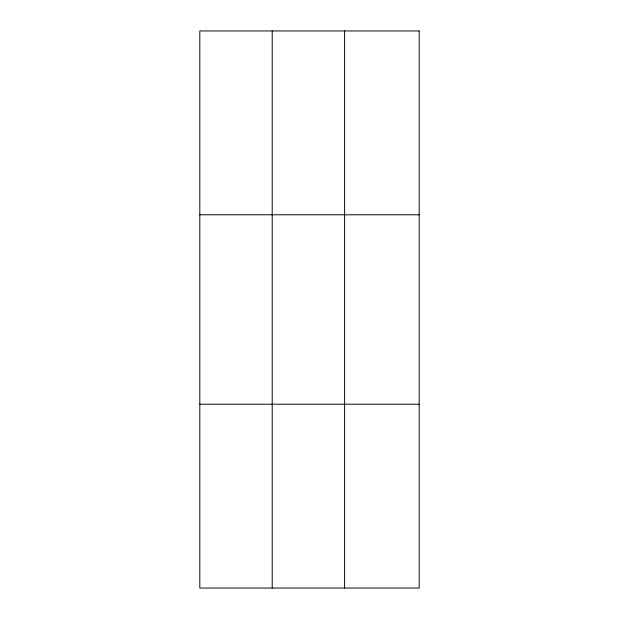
<?xml version="1.0" encoding="UTF-8"?>
<svg xmlns="http://www.w3.org/2000/svg" width="619" height="619" viewBox="0 0 619 619"><rect width="100%" height="100%" fill="white"/><g stroke="black" fill="none" stroke-linecap="round" stroke-linejoin="round"><path stroke-width="0.93" d="M272.205 588.05L272.205 30.95M344.597 588.05L344.597 30.95M199.813 214.793L419.187 214.793M199.813 404.207L419.187 404.207M419.187 30.95L419.187 588.05L199.813 588.05L199.813 30.95L419.187 30.95"/></g></svg>
